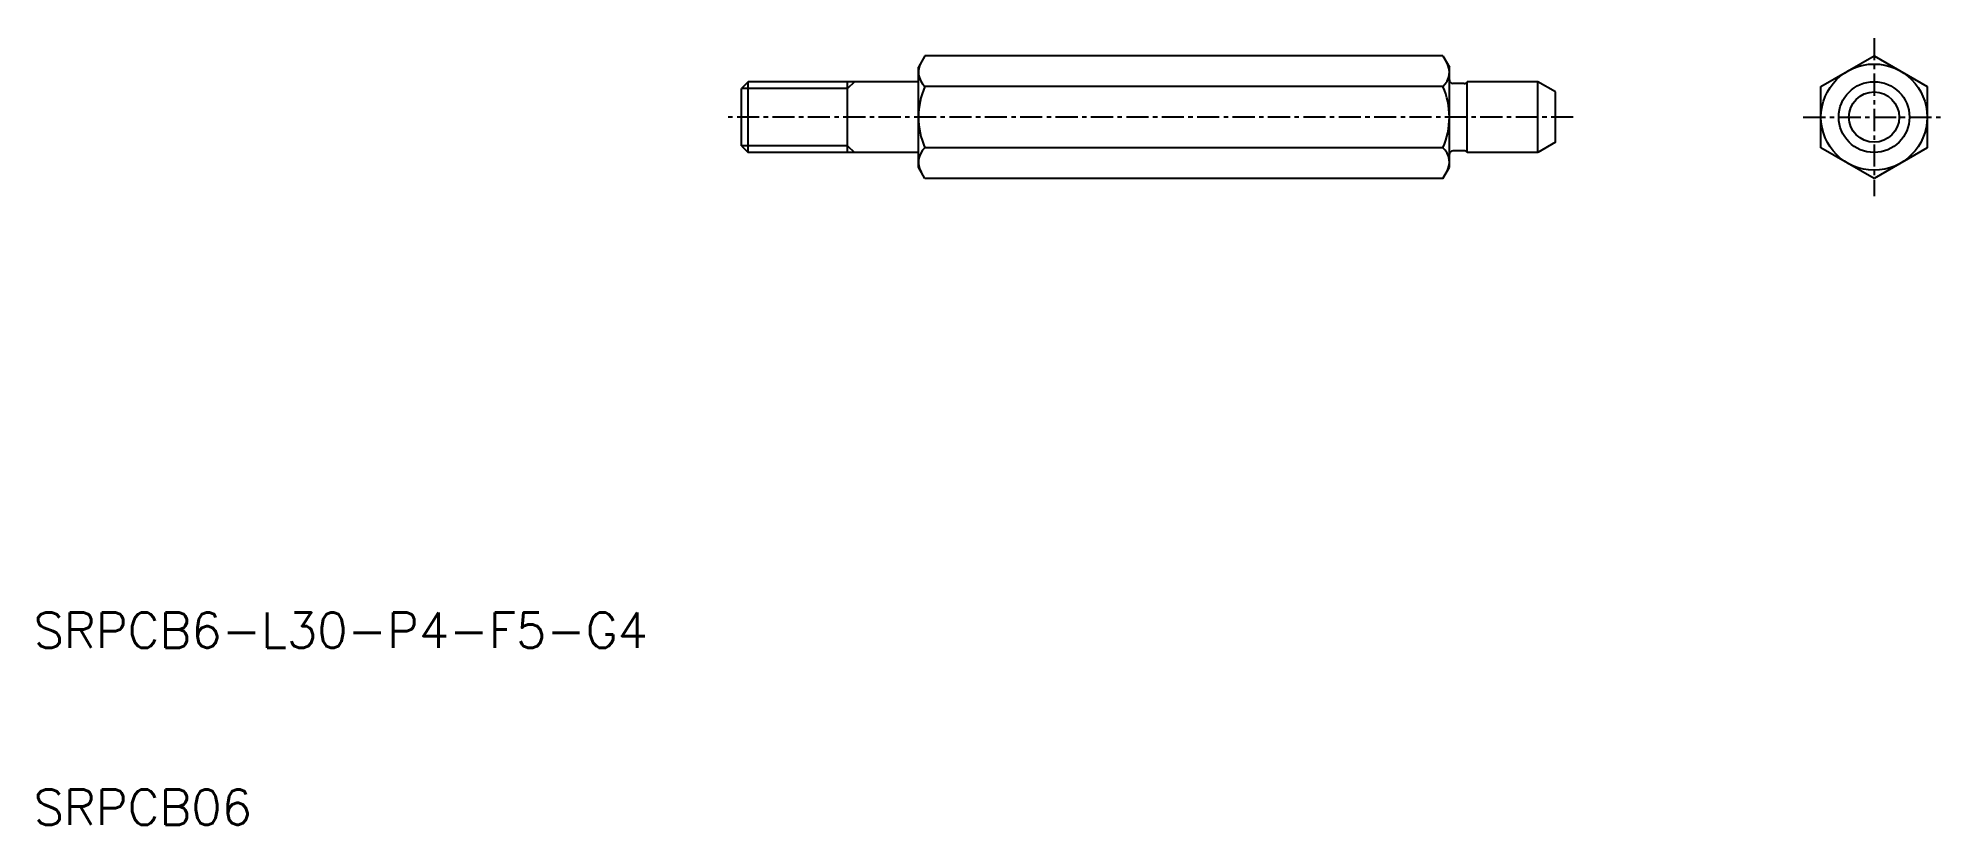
# Model space of a CAD drawing. Extents: x 10 to 118, y 10 to 54.
import ezdxf

# ---------------------------------------------------------------- set-up
doc = ezdxf.new("R2010")
doc.units = 0
doc.linetypes.add('CENTER', pattern=[2, 1.25, -0.25, 0.25, -0.25])
doc.layers.get('0').update_dxf_attribs({"linetype": 'CONTINUOUS'})
doc.layers.add('CENTER', color=1, linetype='CENTER')
doc.styles.get("Standard").update_dxf_attribs({"font": 'txt.shx'})

msp = doc.modelspace()

# ---------------------------------------------------------------- linework, layer by layer
at = {"color": 7, "linetype": 'CONTINUOUS'}
for p, q in [((60.37, 53.46), (60, 52.83)), ((60, 47.17), (60, 52.83)), ((89.63, 53.46), (60.37, 53.46)), ((89.63, 53.46), (90, 52.83)), ((90, 47.17), (90, 52.83)), ((111, 51.73), (114, 53.46)), ((114, 53.46), (117, 51.73)), ((50.38, 52), (50, 51.62)), ((60, 52), (50.38, 52)), ((50.38, 48), (50.38, 52)), ((56, 48), (56, 52)), ((56.38, 52), (56, 51.62)), ((89.63, 51.73), (60.37, 51.73)), ((77.5, 51.73), (77.5, 51.73)), ((86.07, 51.73), (86.07, 51.73)), ((90.83, 51.9), (90.2, 51.9)), ((91, 48), (91, 52)), ((95, 52), (91, 52)), ((95, 48), (95, 52)), ((96, 51.42), (95, 52)), ((111, 48.27), (111, 51.73)), ((117, 51.73), (117, 48.27)), ((50, 48.38), (50, 51.62)), ((96, 48.58), (96, 51.42)), ((96, 48.58), (95, 48)), ((50, 48.38), (50.38, 48)), ((60, 48), (50.38, 48)), ((56, 48.38), (56.38, 48)), ((89.63, 48.27), (60.37, 48.27)), ((90.83, 48.1), (90.2, 48.1)), ((95, 48), (91, 48)), ((114, 46.54), (111, 48.27)), ((117, 48.27), (114, 46.54)), ((60.37, 46.54), (60, 47.17)), ((89.63, 46.54), (60.37, 46.54)), ((89.63, 46.54), (90, 47.17))]:
    msp.add_line(p, q, dxfattribs=at)
at = {"color": 3, "linetype": 'CONTINUOUS'}
for p, q in [((56, 51.62), (50, 51.62)), ((56, 48.38), (50, 48.38))]:
    msp.add_line(p, q, dxfattribs=at)
at = {"color": 7, "linetype": 'CONTINUOUS'}
for radius in [3, 2, 1.42]:
    msp.add_circle((114, 50), radius, dxfattribs=at)
for centre, radius, start, end in [((61.1, 52.55), 1.1, 148.1819, 227.9965), ((88.9, 52.55), 1.1, 312.0035, 31.8181), ((64.27, 50), 4.27, 156.0729, 203.9271), ((85.73, 50), 4.27, 336.0729, 23.9271), ((90.2, 52.1), 0.2, 180, 270), ((90.83, 52.1), 0.2, 270, 330), ((61.1, 47.45), 1.1, 132.0035, 211.8181), ((88.9, 47.45), 1.1, 328.1819, 47.9965), ((90.2, 47.9), 0.2, 90, 180), ((90.83, 47.9), 0.2, 30, 90)]:
    msp.add_arc(centre, radius, start, end, dxfattribs=at)
at = {"layer": 'CENTER', "color": 1, "linetype": 'CENTER'}
for p, q in [((114, 54.46), (114, 45.54)), ((97, 50), (49, 50)), ((110, 50), (118, 50))]:
    msp.add_line(p, q, dxfattribs=at)

# ---------------------------------------------------------------- texts
at = {"color": 7, "linetype": 'CONTINUOUS'}
for s, p in [('SRPCB6-L30-P4-F5-G4', (10, 20)), ('SRPCB06', (10, 10))]:
    msp.add_text(s, height=2, dxfattribs=at).set_placement(p)

doc.saveas('drawing.dxf')
